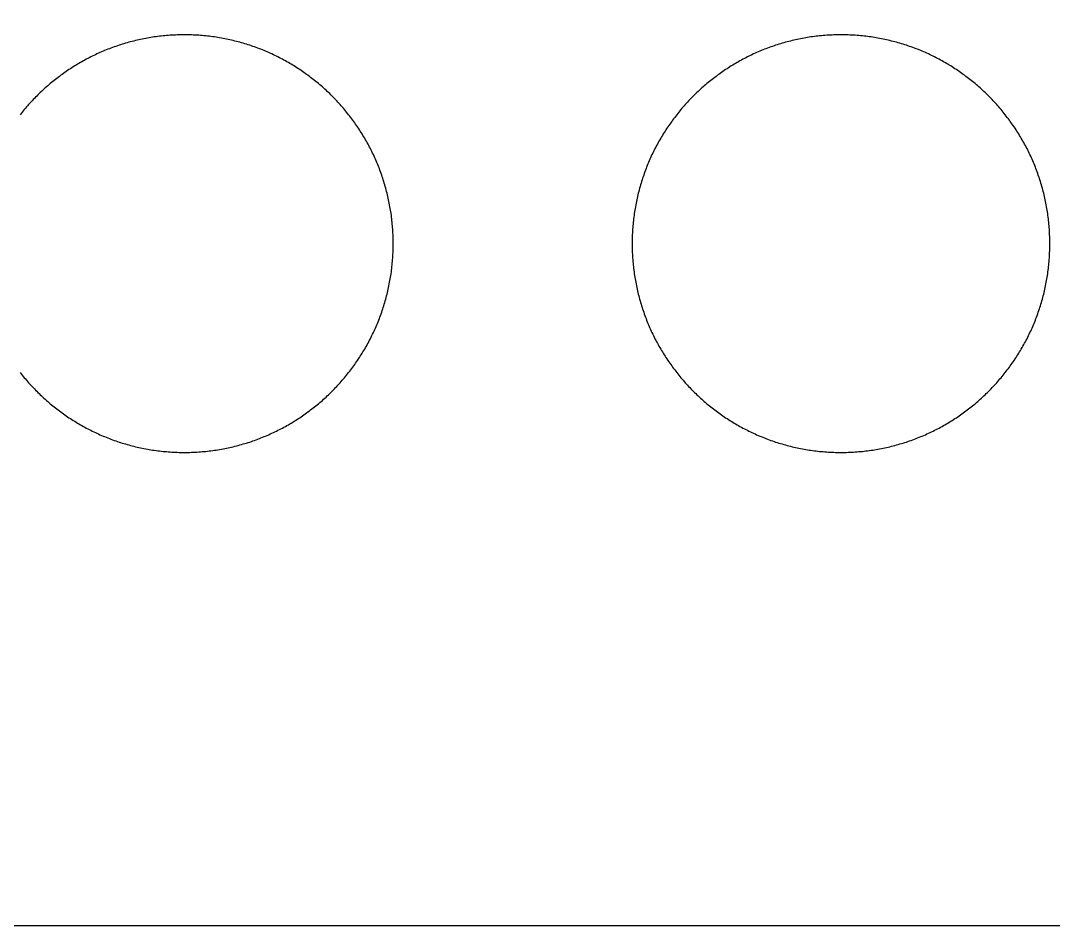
# Model space of a CAD drawing. Extents: x -13 to 43.9, y 40.2 to 95.2.
# Drawn here: x 5.32 to 24.58, y 40.25 to 57.13 of the extents above; entities that cross this region are included whole.
import ezdxf

# ---------------------------------------------------------------- set-up
doc = ezdxf.new("R2010")
doc.units = 0
doc.layers.get('0').update_dxf_attribs({"linetype": 'CONTINUOUS'})

msp = doc.modelspace()

# ---------------------------------------------------------------- linework, layer by layer
at = {"color": 7}
for points in [[(-13, 43.25), (-13, 40.25), (33.896, 40.25), (33.896, 47.25), (40.796, 47.25), (40.796, 60.3), (43.896, 60.3), (43.896, 75.2), (40.796, 75.2), (40.796, 95.25), (18, 95.25), (18, 92.25)], [(8.377, 56.863), (8.343, 56.863), (8.31, 56.862), (8.277, 56.862), (8.243, 56.861), (8.21, 56.859), (8.177, 56.858), (8.143, 56.856), (8.11, 56.854), (8.077, 56.852), (8.044, 56.849), (8.012, 56.846), (7.979, 56.843), (7.946, 56.839), (7.914, 56.836), (7.881, 56.832), (7.849, 56.827), (7.816, 56.823), (7.784, 56.818), (7.752, 56.813), (7.72, 56.808), (7.688, 56.802), (7.656, 56.796), (7.624, 56.79), (7.592, 56.784)], [(9.162, 56.784), (9.13, 56.79), (9.098, 56.796), (9.067, 56.802), (9.035, 56.808), (9.002, 56.813), (8.97, 56.818), (8.938, 56.823), (8.906, 56.827), (8.873, 56.832), (8.841, 56.836), (8.808, 56.839), (8.775, 56.843), (8.743, 56.846), (8.71, 56.849), (8.677, 56.852), (8.644, 56.854), (8.611, 56.856), (8.578, 56.858), (8.544, 56.859), (8.511, 56.861), (8.478, 56.862), (8.444, 56.862), (8.411, 56.863), (8.377, 56.863)], [(20.623, 56.863), (20.589, 56.863), (20.556, 56.862), (20.522, 56.862), (20.489, 56.861), (20.456, 56.859), (20.422, 56.858), (20.389, 56.856), (20.356, 56.854), (20.323, 56.852), (20.29, 56.849), (20.257, 56.846), (20.225, 56.843), (20.192, 56.839), (20.159, 56.836), (20.127, 56.832), (20.094, 56.827), (20.062, 56.823), (20.03, 56.818), (19.998, 56.813), (19.965, 56.808), (19.933, 56.802), (19.902, 56.796), (19.87, 56.79), (19.838, 56.784)], [(21.408, 56.784), (21.376, 56.79), (21.344, 56.796), (21.312, 56.802), (21.28, 56.808), (21.248, 56.813), (21.216, 56.818), (21.184, 56.823), (21.151, 56.827), (21.119, 56.832), (21.086, 56.836), (21.054, 56.839), (21.021, 56.843), (20.988, 56.846), (20.956, 56.849), (20.923, 56.852), (20.89, 56.854), (20.857, 56.856), (20.823, 56.858), (20.79, 56.859), (20.757, 56.861), (20.723, 56.862), (20.69, 56.862), (20.657, 56.863), (20.623, 56.863)], [(7.592, 56.784), (7.56, 56.777), (7.529, 56.77), (7.497, 56.763), (7.466, 56.756), (7.435, 56.748), (7.404, 56.74), (7.373, 56.732), (7.342, 56.724), (7.311, 56.715), (7.28, 56.706), (7.249, 56.697), (7.219, 56.688), (7.188, 56.678), (7.158, 56.668), (7.128, 56.658), (7.098, 56.648), (7.068, 56.637), (7.038, 56.627), (7.008, 56.616), (6.978, 56.604), (6.949, 56.593), (6.919, 56.581), (6.89, 56.569), (6.861, 56.557)], [(9.893, 56.557), (9.864, 56.569), (9.835, 56.581), (9.805, 56.593), (9.776, 56.604), (9.746, 56.616), (9.716, 56.627), (9.686, 56.637), (9.656, 56.648), (9.626, 56.658), (9.596, 56.668), (9.566, 56.678), (9.535, 56.688), (9.505, 56.697), (9.474, 56.706), (9.443, 56.715), (9.413, 56.724), (9.382, 56.732), (9.35, 56.74), (9.319, 56.748), (9.288, 56.756), (9.257, 56.763), (9.225, 56.77), (9.194, 56.777), (9.162, 56.784)], [(19.838, 56.784), (19.806, 56.777), (19.775, 56.77), (19.743, 56.763), (19.712, 56.756), (19.681, 56.748), (19.65, 56.74), (19.618, 56.732), (19.587, 56.724), (19.557, 56.715), (19.526, 56.706), (19.495, 56.697), (19.465, 56.688), (19.434, 56.678), (19.404, 56.668), (19.374, 56.658), (19.344, 56.648), (19.314, 56.637), (19.284, 56.627), (19.254, 56.616), (19.224, 56.604), (19.195, 56.593), (19.165, 56.581), (19.136, 56.569), (19.107, 56.557)], [(22.139, 56.557), (22.11, 56.569), (22.081, 56.581), (22.051, 56.593), (22.022, 56.604), (21.992, 56.616), (21.962, 56.627), (21.932, 56.637), (21.902, 56.648), (21.872, 56.658), (21.842, 56.668), (21.812, 56.678), (21.781, 56.688), (21.751, 56.697), (21.72, 56.706), (21.689, 56.715), (21.658, 56.724), (21.627, 56.732), (21.596, 56.74), (21.565, 56.748), (21.534, 56.756), (21.503, 56.763), (21.471, 56.77), (21.44, 56.777), (21.408, 56.784)], [(6.861, 56.557), (6.832, 56.544), (6.803, 56.532), (6.774, 56.519), (6.745, 56.506), (6.717, 56.492), (6.688, 56.479), (6.66, 56.465), (6.632, 56.451), (6.604, 56.437), (6.576, 56.422), (6.548, 56.408), (6.52, 56.393), (6.493, 56.378), (6.466, 56.362), (6.438, 56.347), (6.411, 56.331), (6.384, 56.315), (6.357, 56.299), (6.331, 56.283), (6.304, 56.266), (6.278, 56.249), (6.251, 56.232), (6.225, 56.215), (6.199, 56.198)], [(10.555, 56.198), (10.529, 56.215), (10.503, 56.232), (10.476, 56.249), (10.45, 56.266), (10.423, 56.283), (10.397, 56.299), (10.37, 56.315), (10.343, 56.331), (10.316, 56.347), (10.289, 56.362), (10.261, 56.378), (10.234, 56.393), (10.206, 56.408), (10.178, 56.422), (10.15, 56.437), (10.122, 56.451), (10.094, 56.465), (10.066, 56.479), (10.037, 56.492), (10.009, 56.506), (9.98, 56.519), (9.951, 56.532), (9.922, 56.544), (9.893, 56.557)], [(19.107, 56.557), (19.078, 56.544), (19.049, 56.532), (19.02, 56.519), (18.991, 56.506), (18.963, 56.492), (18.934, 56.479), (18.906, 56.465), (18.878, 56.451), (18.85, 56.437), (18.822, 56.422), (18.794, 56.408), (18.766, 56.393), (18.739, 56.378), (18.711, 56.362), (18.684, 56.347), (18.657, 56.331), (18.63, 56.315), (18.603, 56.299), (18.577, 56.283), (18.55, 56.266), (18.524, 56.249), (18.497, 56.232), (18.471, 56.215), (18.445, 56.198)], [(22.801, 56.198), (22.775, 56.215), (22.749, 56.232), (22.722, 56.249), (22.696, 56.266), (22.669, 56.283), (22.643, 56.299), (22.616, 56.315), (22.589, 56.331), (22.562, 56.347), (22.534, 56.362), (22.507, 56.378), (22.48, 56.393), (22.452, 56.408), (22.424, 56.422), (22.396, 56.437), (22.368, 56.451), (22.34, 56.465), (22.312, 56.479), (22.283, 56.492), (22.255, 56.506), (22.226, 56.519), (22.197, 56.532), (22.168, 56.544), (22.139, 56.557)], [(6.199, 56.198), (6.174, 56.18), (6.148, 56.162), (6.122, 56.144), (6.097, 56.126), (6.072, 56.108), (6.047, 56.089), (6.022, 56.07), (5.997, 56.051), (5.972, 56.032), (5.948, 56.013), (5.924, 55.993), (5.899, 55.973), (5.876, 55.954), (5.852, 55.933), (5.828, 55.913), (5.805, 55.893), (5.781, 55.872), (5.758, 55.851), (5.735, 55.83), (5.712, 55.809), (5.69, 55.787), (5.667, 55.766), (5.645, 55.744), (5.623, 55.722)], [(11.131, 55.722), (11.109, 55.744), (11.087, 55.766), (11.064, 55.787), (11.042, 55.809), (11.019, 55.83), (10.996, 55.851), (10.973, 55.872), (10.95, 55.893), (10.926, 55.913), (10.902, 55.933), (10.879, 55.954), (10.855, 55.973), (10.831, 55.993), (10.806, 56.013), (10.782, 56.032), (10.757, 56.051), (10.732, 56.07), (10.708, 56.089), (10.682, 56.108), (10.657, 56.126), (10.632, 56.144), (10.606, 56.162), (10.581, 56.18), (10.555, 56.198)], [(18.445, 56.198), (18.419, 56.18), (18.394, 56.162), (18.368, 56.144), (18.343, 56.126), (18.318, 56.108), (18.292, 56.089), (18.268, 56.07), (18.243, 56.051), (18.218, 56.032), (18.194, 56.013), (18.169, 55.993), (18.145, 55.973), (18.121, 55.954), (18.098, 55.933), (18.074, 55.913), (18.05, 55.893), (18.027, 55.872), (18.004, 55.851), (17.981, 55.83), (17.958, 55.809), (17.936, 55.787), (17.913, 55.766), (17.891, 55.744), (17.869, 55.722)], [(23.377, 55.722), (23.355, 55.744), (23.333, 55.766), (23.31, 55.787), (23.288, 55.809), (23.265, 55.83), (23.242, 55.851), (23.219, 55.872), (23.195, 55.893), (23.172, 55.913), (23.148, 55.933), (23.124, 55.954), (23.101, 55.973), (23.076, 55.993), (23.052, 56.013), (23.028, 56.032), (23.003, 56.051), (22.978, 56.07), (22.953, 56.089), (22.928, 56.108), (22.903, 56.126), (22.878, 56.144), (22.852, 56.162), (22.826, 56.18), (22.801, 56.198)], [(5.623, 55.722), (5.601, 55.7), (5.579, 55.678), (5.558, 55.655), (5.536, 55.633), (5.515, 55.61), (5.494, 55.587), (5.473, 55.564), (5.452, 55.54), (5.432, 55.517), (5.412, 55.493), (5.391, 55.469), (5.371, 55.446), (5.352, 55.421), (5.332, 55.397), (5.313, 55.373)], [(11.607, 55.146), (11.589, 55.171), (11.571, 55.197), (11.553, 55.223), (11.535, 55.248), (11.517, 55.273), (11.498, 55.298), (11.479, 55.323), (11.46, 55.348), (11.441, 55.373), (11.422, 55.397), (11.402, 55.421), (11.383, 55.446), (11.363, 55.469), (11.343, 55.493), (11.322, 55.517), (11.302, 55.54), (11.281, 55.564), (11.26, 55.587), (11.239, 55.61), (11.218, 55.633), (11.197, 55.655), (11.175, 55.678), (11.153, 55.7), (11.131, 55.722)], [(17.869, 55.722), (17.847, 55.7), (17.825, 55.678), (17.803, 55.655), (17.782, 55.633), (17.761, 55.61), (17.74, 55.587), (17.719, 55.564), (17.698, 55.54), (17.678, 55.517), (17.657, 55.493), (17.637, 55.469), (17.617, 55.446), (17.598, 55.421), (17.578, 55.397), (17.559, 55.373), (17.54, 55.348), (17.521, 55.323), (17.502, 55.298), (17.483, 55.273), (17.465, 55.248), (17.447, 55.223), (17.429, 55.197), (17.411, 55.171), (17.393, 55.146)], [(23.853, 55.146), (23.835, 55.171), (23.817, 55.197), (23.799, 55.223), (23.781, 55.248), (23.763, 55.273), (23.744, 55.298), (23.725, 55.323), (23.706, 55.348), (23.687, 55.373), (23.668, 55.397), (23.648, 55.421), (23.629, 55.446), (23.609, 55.469), (23.588, 55.493), (23.568, 55.517), (23.548, 55.54), (23.527, 55.564), (23.506, 55.587), (23.485, 55.61), (23.464, 55.633), (23.442, 55.655), (23.421, 55.678), (23.399, 55.7), (23.377, 55.722)], [(11.966, 54.484), (11.954, 54.513), (11.941, 54.542), (11.928, 54.571), (11.915, 54.6), (11.902, 54.628), (11.888, 54.657), (11.874, 54.685), (11.86, 54.713), (11.846, 54.741), (11.832, 54.769), (11.817, 54.797), (11.802, 54.825), (11.787, 54.852), (11.772, 54.879), (11.756, 54.907), (11.74, 54.934), (11.724, 54.961), (11.708, 54.988), (11.692, 55.014), (11.675, 55.041), (11.658, 55.067), (11.641, 55.094), (11.624, 55.12), (11.607, 55.146)], [(17.393, 55.146), (17.376, 55.12), (17.359, 55.094), (17.342, 55.067), (17.325, 55.041), (17.308, 55.014), (17.292, 54.988), (17.276, 54.961), (17.26, 54.934), (17.244, 54.907), (17.228, 54.879), (17.213, 54.852), (17.198, 54.825), (17.183, 54.797), (17.168, 54.769), (17.154, 54.741), (17.14, 54.713), (17.126, 54.685), (17.112, 54.657), (17.098, 54.628), (17.085, 54.6), (17.072, 54.571), (17.059, 54.542), (17.046, 54.513), (17.034, 54.484)], [(24.212, 54.484), (24.199, 54.513), (24.187, 54.542), (24.174, 54.571), (24.161, 54.6), (24.147, 54.628), (24.134, 54.657), (24.12, 54.685), (24.106, 54.713), (24.092, 54.741), (24.077, 54.769), (24.063, 54.797), (24.048, 54.825), (24.033, 54.852), (24.017, 54.879), (24.002, 54.907), (23.986, 54.934), (23.97, 54.961), (23.954, 54.988), (23.938, 55.014), (23.921, 55.041), (23.904, 55.067), (23.887, 55.094), (23.87, 55.12), (23.853, 55.146)], [(12.193, 53.753), (12.186, 53.785), (12.179, 53.816), (12.172, 53.848), (12.165, 53.879), (12.157, 53.91), (12.149, 53.941), (12.141, 53.972), (12.133, 54.003), (12.124, 54.034), (12.115, 54.065), (12.106, 54.096), (12.097, 54.126), (12.087, 54.157), (12.078, 54.187), (12.067, 54.217), (12.057, 54.247), (12.047, 54.277), (12.036, 54.307), (12.025, 54.337), (12.013, 54.367), (12.002, 54.396), (11.99, 54.426), (11.978, 54.455), (11.966, 54.484)], [(17.034, 54.484), (17.022, 54.455), (17.01, 54.426), (16.998, 54.396), (16.987, 54.367), (16.975, 54.337), (16.964, 54.307), (16.953, 54.277), (16.943, 54.247), (16.933, 54.217), (16.922, 54.187), (16.913, 54.157), (16.903, 54.126), (16.894, 54.096), (16.885, 54.065), (16.876, 54.034), (16.867, 54.003), (16.859, 53.972), (16.851, 53.941), (16.843, 53.91), (16.835, 53.879), (16.828, 53.848), (16.821, 53.816), (16.814, 53.785), (16.807, 53.753)], [(24.439, 53.753), (24.432, 53.785), (24.425, 53.816), (24.418, 53.848), (24.411, 53.879), (24.403, 53.91), (24.395, 53.941), (24.387, 53.972), (24.379, 54.003), (24.37, 54.034), (24.361, 54.065), (24.352, 54.096), (24.343, 54.126), (24.333, 54.157), (24.323, 54.187), (24.313, 54.217), (24.303, 54.247), (24.292, 54.277), (24.282, 54.307), (24.271, 54.337), (24.259, 54.367), (24.248, 54.396), (24.236, 54.426), (24.224, 54.455), (24.212, 54.484)], [(12.272, 52.968), (12.272, 53.002), (12.271, 53.035), (12.271, 53.068), (12.27, 53.102), (12.269, 53.135), (12.267, 53.168), (12.265, 53.202), (12.263, 53.235), (12.261, 53.268), (12.258, 53.301), (12.255, 53.333), (12.252, 53.366), (12.248, 53.399), (12.245, 53.431), (12.241, 53.464), (12.237, 53.496), (12.232, 53.529), (12.227, 53.561), (12.222, 53.593), (12.217, 53.625), (12.211, 53.657), (12.205, 53.689), (12.199, 53.721), (12.193, 53.753)], [(16.807, 53.753), (16.801, 53.721), (16.795, 53.689), (16.789, 53.657), (16.783, 53.625), (16.778, 53.593), (16.773, 53.561), (16.768, 53.529), (16.763, 53.496), (16.759, 53.464), (16.755, 53.431), (16.752, 53.399), (16.748, 53.366), (16.745, 53.333), (16.742, 53.301), (16.739, 53.268), (16.737, 53.235), (16.735, 53.202), (16.733, 53.168), (16.731, 53.135), (16.73, 53.102), (16.729, 53.068), (16.729, 53.035), (16.728, 53.002), (16.728, 52.968)], [(24.518, 52.968), (24.518, 53.002), (24.517, 53.035), (24.517, 53.068), (24.516, 53.102), (24.514, 53.135), (24.513, 53.168), (24.511, 53.202), (24.509, 53.235), (24.507, 53.268), (24.504, 53.301), (24.501, 53.333), (24.498, 53.366), (24.494, 53.399), (24.491, 53.431), (24.487, 53.464), (24.482, 53.496), (24.478, 53.529), (24.473, 53.561), (24.468, 53.593), (24.463, 53.625), (24.457, 53.657), (24.451, 53.689), (24.445, 53.721), (24.439, 53.753)], [(12.193, 52.183), (12.199, 52.215), (12.205, 52.247), (12.211, 52.278), (12.217, 52.31), (12.222, 52.343), (12.227, 52.375), (12.232, 52.407), (12.237, 52.439), (12.241, 52.472), (12.245, 52.504), (12.248, 52.537), (12.252, 52.57), (12.255, 52.602), (12.258, 52.635), (12.261, 52.668), (12.263, 52.701), (12.265, 52.734), (12.267, 52.767), (12.269, 52.801), (12.27, 52.834), (12.271, 52.867), (12.271, 52.901), (12.272, 52.934), (12.272, 52.968)], [(16.728, 52.968), (16.728, 52.934), (16.729, 52.901), (16.729, 52.867), (16.73, 52.834), (16.731, 52.801), (16.733, 52.767), (16.735, 52.734), (16.737, 52.701), (16.739, 52.668), (16.742, 52.635), (16.745, 52.602), (16.748, 52.57), (16.752, 52.537), (16.755, 52.504), (16.759, 52.472), (16.763, 52.439), (16.768, 52.407), (16.773, 52.375), (16.778, 52.343), (16.783, 52.31), (16.789, 52.278), (16.795, 52.247), (16.801, 52.215), (16.807, 52.183)], [(24.439, 52.183), (24.445, 52.215), (24.451, 52.247), (24.457, 52.278), (24.463, 52.31), (24.468, 52.343), (24.473, 52.375), (24.478, 52.407), (24.482, 52.439), (24.487, 52.472), (24.491, 52.504), (24.494, 52.537), (24.498, 52.57), (24.501, 52.602), (24.504, 52.635), (24.507, 52.668), (24.509, 52.701), (24.511, 52.734), (24.513, 52.767), (24.514, 52.801), (24.516, 52.834), (24.517, 52.867), (24.517, 52.901), (24.518, 52.934), (24.518, 52.968)], [(11.966, 51.452), (11.978, 51.481), (11.99, 51.51), (12.002, 51.54), (12.013, 51.569), (12.025, 51.599), (12.036, 51.629), (12.047, 51.659), (12.057, 51.689), (12.067, 51.719), (12.078, 51.749), (12.087, 51.779), (12.097, 51.81), (12.106, 51.84), (12.115, 51.871), (12.124, 51.902), (12.133, 51.932), (12.141, 51.963), (12.149, 51.995), (12.157, 52.026), (12.165, 52.057), (12.172, 52.088), (12.179, 52.12), (12.186, 52.151), (12.193, 52.183)], [(16.807, 52.183), (16.814, 52.151), (16.821, 52.12), (16.828, 52.088), (16.835, 52.057), (16.843, 52.026), (16.851, 51.995), (16.859, 51.963), (16.867, 51.932), (16.876, 51.902), (16.885, 51.871), (16.894, 51.84), (16.903, 51.81), (16.913, 51.779), (16.922, 51.749), (16.933, 51.719), (16.943, 51.689), (16.953, 51.659), (16.964, 51.629), (16.975, 51.599), (16.987, 51.569), (16.998, 51.54), (17.01, 51.51), (17.022, 51.481), (17.034, 51.452)], [(24.212, 51.452), (24.224, 51.481), (24.236, 51.51), (24.248, 51.54), (24.259, 51.569), (24.271, 51.599), (24.282, 51.629), (24.292, 51.659), (24.303, 51.689), (24.313, 51.719), (24.323, 51.749), (24.333, 51.779), (24.343, 51.81), (24.352, 51.84), (24.361, 51.871), (24.37, 51.902), (24.379, 51.932), (24.387, 51.963), (24.395, 51.995), (24.403, 52.026), (24.411, 52.057), (24.418, 52.088), (24.425, 52.12), (24.432, 52.151), (24.439, 52.183)], [(11.607, 50.79), (11.624, 50.816), (11.641, 50.842), (11.658, 50.869), (11.675, 50.895), (11.692, 50.922), (11.708, 50.948), (11.724, 50.975), (11.74, 51.002), (11.756, 51.029), (11.772, 51.056), (11.787, 51.084), (11.802, 51.111), (11.817, 51.139), (11.832, 51.167), (11.846, 51.195), (11.86, 51.223), (11.874, 51.251), (11.888, 51.279), (11.902, 51.308), (11.915, 51.336), (11.928, 51.365), (11.941, 51.394), (11.954, 51.423), (11.966, 51.452)], [(17.034, 51.452), (17.046, 51.423), (17.059, 51.394), (17.072, 51.365), (17.085, 51.336), (17.098, 51.308), (17.112, 51.279), (17.126, 51.251), (17.14, 51.223), (17.154, 51.195), (17.168, 51.167), (17.183, 51.139), (17.198, 51.111), (17.213, 51.084), (17.228, 51.056), (17.244, 51.029), (17.26, 51.002), (17.276, 50.975), (17.292, 50.948), (17.308, 50.922), (17.325, 50.895), (17.342, 50.869), (17.359, 50.842), (17.376, 50.816), (17.393, 50.79)], [(23.853, 50.79), (23.87, 50.816), (23.887, 50.842), (23.904, 50.869), (23.921, 50.895), (23.938, 50.922), (23.954, 50.948), (23.97, 50.975), (23.986, 51.002), (24.002, 51.029), (24.017, 51.056), (24.033, 51.084), (24.048, 51.111), (24.063, 51.139), (24.077, 51.167), (24.092, 51.195), (24.106, 51.223), (24.12, 51.251), (24.134, 51.279), (24.147, 51.308), (24.161, 51.336), (24.174, 51.365), (24.187, 51.394), (24.199, 51.423), (24.212, 51.452)], [(11.131, 50.214), (11.153, 50.236), (11.175, 50.258), (11.197, 50.281), (11.218, 50.303), (11.239, 50.326), (11.26, 50.349), (11.281, 50.372), (11.302, 50.395), (11.322, 50.419), (11.343, 50.443), (11.363, 50.466), (11.383, 50.49), (11.402, 50.514), (11.422, 50.539), (11.441, 50.563), (11.46, 50.588), (11.479, 50.613), (11.498, 50.637), (11.517, 50.663), (11.535, 50.688), (11.553, 50.713), (11.571, 50.739), (11.589, 50.764), (11.607, 50.79)], [(17.393, 50.79), (17.411, 50.764), (17.429, 50.739), (17.447, 50.713), (17.465, 50.688), (17.483, 50.663), (17.502, 50.637), (17.521, 50.613), (17.54, 50.588), (17.559, 50.563), (17.578, 50.539), (17.598, 50.514), (17.617, 50.49), (17.637, 50.466), (17.657, 50.443), (17.678, 50.419), (17.698, 50.395), (17.719, 50.372), (17.74, 50.349), (17.761, 50.326), (17.782, 50.303), (17.803, 50.281), (17.825, 50.258), (17.847, 50.236), (17.869, 50.214)], [(23.377, 50.214), (23.399, 50.236), (23.421, 50.258), (23.442, 50.281), (23.464, 50.303), (23.485, 50.326), (23.506, 50.349), (23.527, 50.372), (23.548, 50.395), (23.568, 50.419), (23.588, 50.443), (23.609, 50.466), (23.629, 50.49), (23.648, 50.514), (23.668, 50.539), (23.687, 50.563), (23.706, 50.588), (23.725, 50.613), (23.744, 50.637), (23.763, 50.663), (23.781, 50.688), (23.799, 50.713), (23.817, 50.739), (23.835, 50.764), (23.853, 50.79)], [(5.313, 50.563), (5.332, 50.539), (5.352, 50.514), (5.371, 50.49), (5.391, 50.466), (5.412, 50.443), (5.432, 50.419), (5.452, 50.395), (5.473, 50.372), (5.494, 50.349), (5.515, 50.326), (5.536, 50.303), (5.558, 50.281), (5.579, 50.258), (5.601, 50.236), (5.623, 50.214)], [(5.623, 50.214), (5.645, 50.192), (5.667, 50.17), (5.69, 50.148), (5.712, 50.127), (5.735, 50.106), (5.758, 50.085), (5.781, 50.064), (5.805, 50.043), (5.828, 50.023), (5.852, 50.002), (5.876, 49.982), (5.899, 49.962), (5.924, 49.943), (5.948, 49.923), (5.972, 49.904), (5.997, 49.884), (6.022, 49.866), (6.047, 49.847), (6.072, 49.828), (6.097, 49.81), (6.122, 49.792), (6.148, 49.774), (6.174, 49.756), (6.199, 49.738)], [(10.555, 49.738), (10.581, 49.756), (10.606, 49.774), (10.632, 49.792), (10.657, 49.81), (10.682, 49.828), (10.708, 49.847), (10.732, 49.866), (10.757, 49.884), (10.782, 49.904), (10.806, 49.923), (10.831, 49.943), (10.855, 49.962), (10.879, 49.982), (10.902, 50.002), (10.926, 50.023), (10.95, 50.043), (10.973, 50.064), (10.996, 50.085), (11.019, 50.106), (11.042, 50.127), (11.064, 50.148), (11.087, 50.17), (11.109, 50.192), (11.131, 50.214)], [(17.869, 50.214), (17.891, 50.192), (17.913, 50.17), (17.936, 50.148), (17.958, 50.127), (17.981, 50.106), (18.004, 50.085), (18.027, 50.064), (18.05, 50.043), (18.074, 50.023), (18.098, 50.002), (18.121, 49.982), (18.145, 49.962), (18.169, 49.943), (18.194, 49.923), (18.218, 49.904), (18.243, 49.884), (18.268, 49.866), (18.292, 49.847), (18.318, 49.828), (18.343, 49.81), (18.368, 49.792), (18.394, 49.774), (18.419, 49.756), (18.445, 49.738)], [(22.801, 49.738), (22.826, 49.756), (22.852, 49.774), (22.878, 49.792), (22.903, 49.81), (22.928, 49.828), (22.953, 49.847), (22.978, 49.866), (23.003, 49.884), (23.028, 49.904), (23.052, 49.923), (23.076, 49.943), (23.101, 49.962), (23.124, 49.982), (23.148, 50.002), (23.172, 50.023), (23.195, 50.043), (23.219, 50.064), (23.242, 50.085), (23.265, 50.106), (23.288, 50.127), (23.31, 50.148), (23.333, 50.17), (23.355, 50.192), (23.377, 50.214)], [(6.199, 49.738), (6.225, 49.721), (6.251, 49.704), (6.278, 49.687), (6.304, 49.67), (6.331, 49.653), (6.357, 49.637), (6.384, 49.621), (6.411, 49.605), (6.438, 49.589), (6.466, 49.573), (6.493, 49.558), (6.52, 49.543), (6.548, 49.528), (6.576, 49.513), (6.604, 49.499), (6.632, 49.485), (6.66, 49.471), (6.688, 49.457), (6.717, 49.443), (6.745, 49.43), (6.774, 49.417), (6.803, 49.404), (6.832, 49.391), (6.861, 49.379)], [(9.893, 49.379), (9.922, 49.391), (9.951, 49.404), (9.98, 49.417), (10.009, 49.43), (10.037, 49.443), (10.066, 49.457), (10.094, 49.471), (10.122, 49.485), (10.15, 49.499), (10.178, 49.513), (10.206, 49.528), (10.234, 49.543), (10.261, 49.558), (10.289, 49.573), (10.316, 49.589), (10.343, 49.605), (10.37, 49.621), (10.397, 49.637), (10.423, 49.653), (10.45, 49.67), (10.476, 49.687), (10.503, 49.704), (10.529, 49.721), (10.555, 49.738)], [(18.445, 49.738), (18.471, 49.721), (18.497, 49.704), (18.524, 49.687), (18.55, 49.67), (18.577, 49.653), (18.603, 49.637), (18.63, 49.621), (18.657, 49.605), (18.684, 49.589), (18.711, 49.573), (18.739, 49.558), (18.766, 49.543), (18.794, 49.528), (18.822, 49.513), (18.85, 49.499), (18.878, 49.485), (18.906, 49.471), (18.934, 49.457), (18.963, 49.443), (18.991, 49.43), (19.02, 49.417), (19.049, 49.404), (19.078, 49.391), (19.107, 49.379)], [(22.139, 49.379), (22.168, 49.391), (22.197, 49.404), (22.226, 49.417), (22.255, 49.43), (22.283, 49.443), (22.312, 49.457), (22.34, 49.471), (22.368, 49.485), (22.396, 49.499), (22.424, 49.513), (22.452, 49.528), (22.48, 49.543), (22.507, 49.558), (22.534, 49.573), (22.562, 49.589), (22.589, 49.605), (22.616, 49.621), (22.643, 49.637), (22.669, 49.653), (22.696, 49.67), (22.722, 49.687), (22.749, 49.704), (22.775, 49.721), (22.801, 49.738)], [(6.861, 49.379), (6.89, 49.367), (6.919, 49.355), (6.949, 49.343), (6.978, 49.332), (7.008, 49.32), (7.038, 49.309), (7.068, 49.298), (7.098, 49.288), (7.128, 49.278), (7.158, 49.267), (7.188, 49.258), (7.219, 49.248), (7.249, 49.239), (7.28, 49.23), (7.311, 49.221), (7.342, 49.212), (7.373, 49.204), (7.404, 49.196), (7.435, 49.188), (7.466, 49.18), (7.497, 49.173), (7.529, 49.166), (7.56, 49.159), (7.592, 49.152)], [(9.162, 49.152), (9.194, 49.159), (9.225, 49.166), (9.257, 49.173), (9.288, 49.18), (9.319, 49.188), (9.35, 49.196), (9.382, 49.204), (9.413, 49.212), (9.443, 49.221), (9.474, 49.23), (9.505, 49.239), (9.535, 49.248), (9.566, 49.258), (9.596, 49.267), (9.626, 49.278), (9.656, 49.288), (9.686, 49.298), (9.716, 49.309), (9.746, 49.32), (9.776, 49.332), (9.805, 49.343), (9.835, 49.355), (9.864, 49.367), (9.893, 49.379)], [(19.107, 49.379), (19.136, 49.367), (19.165, 49.355), (19.195, 49.343), (19.224, 49.332), (19.254, 49.32), (19.284, 49.309), (19.314, 49.298), (19.344, 49.288), (19.374, 49.278), (19.404, 49.267), (19.434, 49.258), (19.465, 49.248), (19.495, 49.239), (19.526, 49.23), (19.557, 49.221), (19.587, 49.212), (19.618, 49.204), (19.65, 49.196), (19.681, 49.188), (19.712, 49.18), (19.743, 49.173), (19.775, 49.166), (19.806, 49.159), (19.838, 49.152)], [(21.408, 49.152), (21.44, 49.159), (21.471, 49.166), (21.503, 49.173), (21.534, 49.18), (21.565, 49.188), (21.596, 49.196), (21.627, 49.204), (21.658, 49.212), (21.689, 49.221), (21.72, 49.23), (21.751, 49.239), (21.781, 49.248), (21.812, 49.258), (21.842, 49.267), (21.872, 49.278), (21.902, 49.288), (21.932, 49.298), (21.962, 49.309), (21.992, 49.32), (22.022, 49.332), (22.051, 49.343), (22.081, 49.355), (22.11, 49.367), (22.139, 49.379)], [(7.592, 49.152), (7.624, 49.146), (7.656, 49.14), (7.688, 49.134), (7.72, 49.128), (7.752, 49.123), (7.784, 49.118), (7.816, 49.113), (7.849, 49.108), (7.881, 49.104), (7.914, 49.1), (7.946, 49.096), (7.979, 49.093), (8.012, 49.09), (8.044, 49.087), (8.077, 49.084), (8.11, 49.082), (8.143, 49.08), (8.177, 49.078), (8.21, 49.076), (8.243, 49.075), (8.277, 49.074), (8.31, 49.073), (8.343, 49.073), (8.377, 49.073)], [(8.377, 49.073), (8.411, 49.073), (8.444, 49.073), (8.478, 49.074), (8.511, 49.075), (8.544, 49.076), (8.578, 49.078), (8.611, 49.08), (8.644, 49.082), (8.677, 49.084), (8.71, 49.087), (8.743, 49.09), (8.775, 49.093), (8.808, 49.096), (8.841, 49.1), (8.873, 49.104), (8.906, 49.108), (8.938, 49.113), (8.97, 49.118), (9.002, 49.123), (9.035, 49.128), (9.067, 49.134), (9.098, 49.14), (9.13, 49.146), (9.162, 49.152)], [(19.838, 49.152), (19.87, 49.146), (19.902, 49.14), (19.933, 49.134), (19.965, 49.128), (19.998, 49.123), (20.03, 49.118), (20.062, 49.113), (20.094, 49.108), (20.127, 49.104), (20.159, 49.1), (20.192, 49.096), (20.225, 49.093), (20.257, 49.09), (20.29, 49.087), (20.323, 49.084), (20.356, 49.082), (20.389, 49.08), (20.422, 49.078), (20.456, 49.076), (20.489, 49.075), (20.522, 49.074), (20.556, 49.073), (20.589, 49.073), (20.623, 49.073)], [(20.623, 49.073), (20.657, 49.073), (20.69, 49.073), (20.723, 49.074), (20.757, 49.075), (20.79, 49.076), (20.823, 49.078), (20.857, 49.08), (20.89, 49.082), (20.923, 49.084), (20.956, 49.087), (20.988, 49.09), (21.021, 49.093), (21.054, 49.096), (21.086, 49.1), (21.119, 49.104), (21.151, 49.108), (21.184, 49.113), (21.216, 49.118), (21.248, 49.123), (21.28, 49.128), (21.312, 49.134), (21.344, 49.14), (21.376, 49.146), (21.408, 49.152)]]:
    msp.add_lwpolyline(points, dxfattribs=at)
for points in [[(12.272, 52.968), (12.272, 52.968)], [(24.518, 52.968), (24.518, 52.968)]]:
    msp.add_lwpolyline(points, close=True, dxfattribs=at)

doc.saveas('drawing.dxf')
